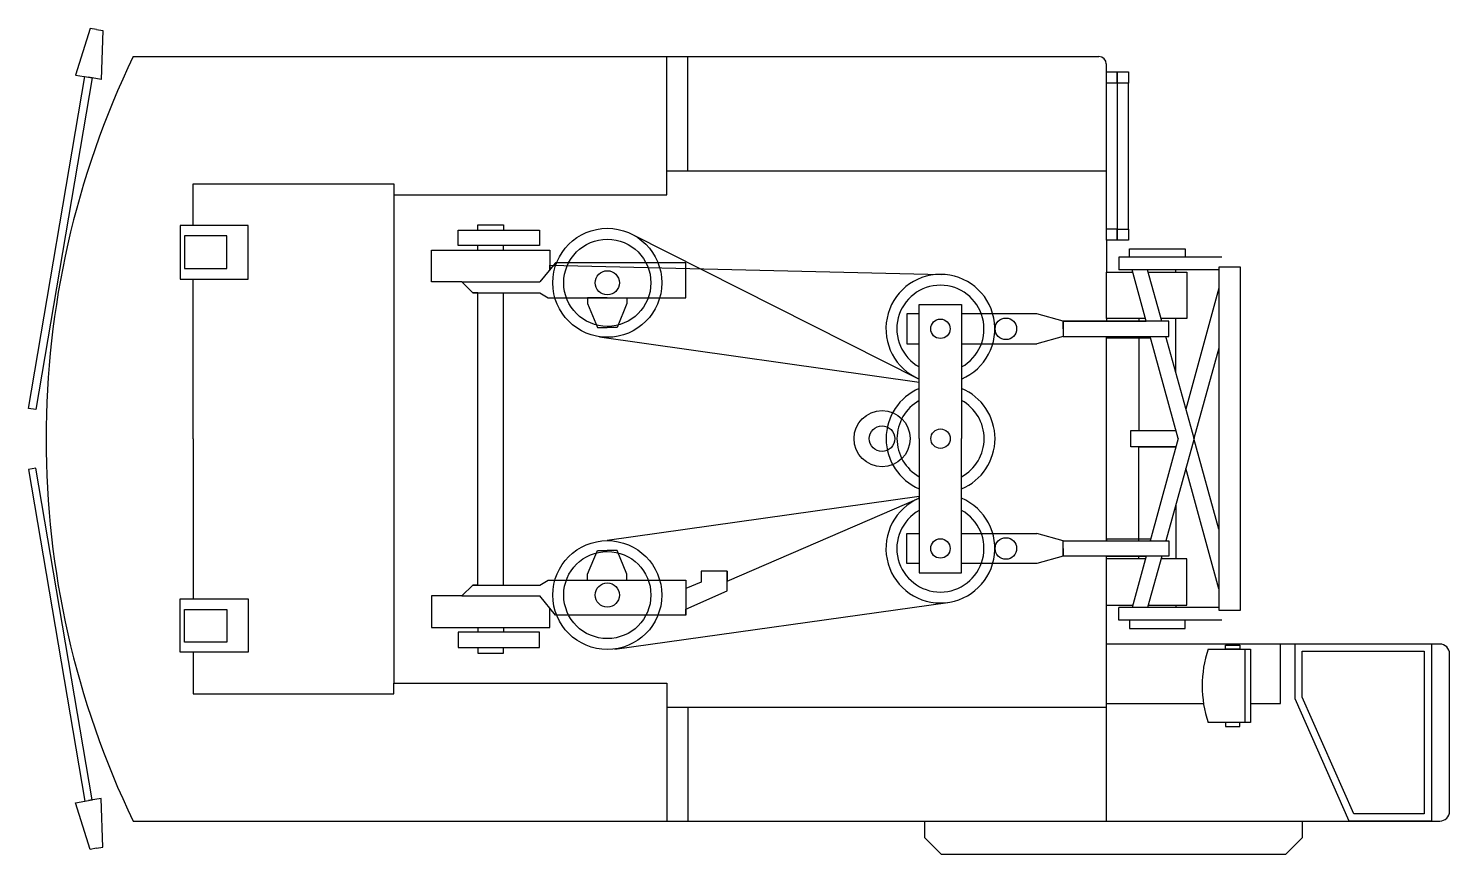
# Model space of a CAD drawing. Header units: inches. Extents: x 58 to 286, y 2 to 135.
import ezdxf

# ---------------------------------------------------------------- set-up
doc = ezdxf.new("R2010")
doc.units = ezdxf.units.IN
doc.header["$MEASUREMENT"] = 0

msp = doc.modelspace()

# ---------------------------------------------------------------- linework, layer by layer
at = {"color": 0, "linetype": 'Continuous'}
for p, q in [((74.75, 130.41), (229.89, 130.41)), ((231.08, 100.9), (231.08, 129.23)), ((249.62, 98.2), (233.1, 98.2)), ((233.1, 98.2), (233.1, 96.16)), ((249.13, 96.16), (233.1, 96.16)), ((237.48, 87.89), (235.23, 96.16)), ((239.98, 87.89), (237.7, 96.16)), ((249.13, 93.19), (243.86, 73.75)), ((231.12, 52.61), (231.12, 85.46)), ((242.6, 69.04), (238.14, 85.46)), ((245.16, 69.04), (240.64, 85.46)), ((249.13, 83.56), (245.15, 69.04)), ((242.6, 69.04), (238.14, 52.61)), ((245.16, 69.04), (240.64, 52.61)), ((249.13, 54.51), (245.15, 69.04)), ((249.13, 44.89), (243.86, 64.32)), ((231.12, 7.61), (231.12, 50.18)), ((237.48, 50.19), (235.23, 41.92)), ((239.98, 50.19), (237.7, 41.92)), ((249.13, 41.92), (233.1, 41.92)), ((233.1, 39.87), (233.1, 41.92)), ((249.62, 39.87), (233.1, 39.87)), ((231.12, 36.06), (284.64, 36.06)), ((253.3, 35.23), (253.3, 23.45)), ((259.08, 26.48), (259.08, 36.06)), ((286.21, 9.19), (286.21, 34.48)), ((231.12, 26.48), (246.69, 26.48)), ((254.23, 26.48), (259.08, 26.48)), ((74.75, 7.58), (284.6, 7.58))]:
    msp.add_line(p, q, dxfattribs=at)
for p, q in [((160.49, 108.21), (160.49, 130.41)), ((163.87, 112.06), (163.87, 130.41)), ((160.49, 112.06), (231.08, 112.06)), ((84.37, 103.27), (84.37, 109.97)), ((84.37, 109.97), (116.64, 109.97)), ((116.64, 109.97), (116.64, 108.21)), ((116.64, 108.21), (160.49, 108.21)), ((116.64, 108.21), (116.64, 29.78)), ((130.13, 102.51), (130.13, 103.39)), ((130.13, 103.39), (134.21, 103.39)), ((134.21, 103.39), (134.21, 102.51)), ((126.97, 100.06), (126.97, 102.51)), ((126.97, 102.51), (140.03, 102.51)), ((140.03, 102.51), (140.03, 100.06)), ((154.85, 101.89), (201.03, 78.61)), ((231.08, 100.9), (231.12, 95.79)), ((122.66, 94.21), (122.66, 99.31)), ((122.66, 99.31), (141.68, 99.31)), ((130.13, 100.06), (126.97, 100.06)), ((130.13, 99.31), (130.13, 100.06)), ((140.03, 100.06), (130.13, 100.06)), ((134.25, 99.31), (134.25, 100.06)), ((141.68, 99.31), (141.68, 96.19)), ((142.57, 97.29), (141.68, 96.19)), ((141.68, 96.19), (141.68, 96.92)), ((141.68, 96.92), (204.63, 95.42)), ((84.37, 69), (84.37, 94.67)), ((127.55, 94.21), (122.66, 94.21)), ((127.55, 94.21), (140.08, 94.21)), ((130.13, 92.46), (129.3, 92.46)), ((150.91, 91.67), (147.75, 91.67)), ((147.75, 91.67), (147.75, 90.72)), ((224.13, 87.89), (225.12, 87.89)), ((224.13, 87.89), (231.12, 87.89)), ((231.12, 88.36), (231.12, 87.89)), ((149.68, 85.41), (201.03, 78.12)), ((224.13, 85.46), (225.12, 85.46)), ((84.37, 69), (84.37, 43.32)), ((201.03, 59.77), (150.91, 52.67)), ((170.17, 46.17), (201.03, 59.46)), ((201.03, 59.46), (201.03, 59.77)), ((147.75, 46.32), (147.75, 47.27)), ((163.55, 46.32), (163.55, 44.98)), ((170.17, 47.73), (170.17, 46.17)), ((127.55, 43.78), (122.66, 43.78)), ((122.66, 43.78), (122.66, 38.68)), ((127.55, 43.78), (140.08, 43.78)), ((130.13, 45.53), (129.3, 45.53)), ((142.57, 40.7), (141.68, 41.8)), ((141.68, 38.68), (141.68, 41.8)), ((152.12, 35.25), (205.63, 42.73)), ((163.55, 40.7), (163.55, 41.66)), ((122.66, 38.68), (141.68, 38.68)), ((130.13, 37.93), (126.97, 37.93)), ((126.97, 37.93), (126.97, 35.49)), ((130.13, 38.68), (130.13, 37.93)), ((140.03, 37.93), (130.13, 37.93)), ((134.25, 38.68), (134.25, 37.93)), ((140.03, 35.49), (140.03, 37.93)), ((84.37, 34.72), (84.37, 28.03)), ((126.97, 35.49), (140.03, 35.49)), ((130.13, 35.49), (130.13, 34.6)), ((130.13, 34.6), (134.21, 34.6)), ((134.21, 34.6), (134.21, 35.49)), ((116.64, 28.03), (116.64, 29.78)), ((116.64, 29.78), (160.49, 29.78)), ((160.49, 29.78), (160.49, 7.58)), ((84.37, 28.03), (116.64, 28.03)), ((160.49, 25.93), (231.08, 25.93)), ((163.87, 25.93), (163.87, 7.58))]:
    msp.add_line(p, q)
for points in [[(68.86, 134.75), (67.83, 134.93), (65.5, 127.44), (67.56, 127.09)], [(68.86, 134.75), (69.88, 134.58), (69.61, 126.75), (67.56, 127.09)], [(127.55, 94.21), (129.3, 92.46), (140.05, 92.46), (141.42, 91.67), (163.55, 91.67), (163.55, 97.29), (142.57, 97.29), (140.08, 94.21)], [(242.23, 95.79), (242.23, 96.16), (237.7, 96.16)], [(237.35, 88.36), (231.12, 88.36), (231.12, 95.79), (235.33, 95.79)], [(237.8, 95.79), (243.99, 95.79), (243.99, 88.36), (239.85, 88.36)], [(130.13, 45.53), (130.13, 92.46)], [(134.25, 45.53), (134.25, 92.46)], [(154.07, 91.67), (154.07, 90.72)], [(147.75, 90.72), (149.33, 86.89), (150.91, 86.89)], [(154.07, 90.72), (152.49, 86.89), (150.91, 86.89)], [(201.03, 89.1), (199.03, 89.1), (199.03, 84.25), (201.03, 84.25)], [(201.03, 69.04), (201.03, 90.6), (207.82, 90.6), (207.82, 69.04)], [(219.93, 89.1), (219.93, 89.1), (207.82, 89.1)], [(224.13, 86.68), (224.13, 87.89), (219.93, 89.1)], [(231.12, 87.89), (231.12, 87.89), (237.48, 87.89)], [(236.3, 88.36), (236.3, 87.89)], [(242.23, 79.68), (242.23, 88.36)], [(224.13, 86.68), (224.13, 85.46), (219.93, 84.25)], [(238.21, 85.18), (231.12, 85.18), (231.12, 85.46)], [(236.3, 85.46), (236.3, 70.36), (242.23, 70.36), (242.23, 70.39)], [(207.82, 84.25), (219.93, 84.25)], [(201.03, 69.04), (201.03, 47.47), (207.82, 47.47), (207.82, 69.04)], [(242.24, 67.72), (235.02, 67.72), (235.02, 70.36), (242.24, 70.36)], [(236.3, 52.61), (236.3, 67.72), (242.23, 67.72), (242.23, 67.69)], [(242.23, 58.39), (242.23, 49.71)], [(201.03, 48.97), (199.03, 48.97), (199.03, 53.82), (201.03, 53.82)], [(207.82, 53.82), (219.93, 53.82)], [(224.13, 51.4), (224.13, 52.61), (219.93, 53.82)], [(238.21, 52.89), (231.12, 52.89), (231.12, 52.61)], [(147.75, 47.27), (149.33, 51.1), (150.91, 51.1)], [(154.07, 47.27), (152.49, 51.1), (150.91, 51.1)], [(224.13, 51.4), (224.13, 50.19), (219.93, 48.97)], [(219.93, 48.97), (219.93, 48.97), (207.82, 48.97)], [(231.12, 50.19), (231.12, 50.18), (237.48, 50.18)], [(237.35, 49.71), (231.12, 49.71)], [(236.3, 49.71), (236.3, 50.19)], [(237.8, 42.28), (243.99, 42.28), (243.99, 49.71), (239.85, 49.71)], [(127.55, 43.78), (129.3, 45.53), (140.05, 45.53), (141.42, 46.32), (163.55, 46.32), (163.55, 40.7), (142.57, 40.7), (140.08, 43.78)], [(154.07, 46.32), (154.07, 47.27)], [(163.55, 41.66), (170.17, 44.61), (170.17, 47.73), (165.98, 47.73), (165.98, 45.97), (163.55, 44.98)], [(231.12, 42.28), (235.33, 42.28)], [(242.23, 42.28), (242.23, 41.92), (237.7, 41.92)], [(247.43, 35.23), (254.23, 35.23), (254.23, 23.45), (247.43, 23.45)], [(68.86, 3.24), (67.83, 3.06), (65.5, 10.55), (67.56, 10.9)], [(68.86, 3.24), (69.88, 3.41), (69.61, 11.25), (67.56, 10.9)]]:
    msp.add_lwpolyline(points, dxfattribs=at)
for points in [[(231.08, 127.95), (232.83, 127.95), (232.83, 126.12), (231.08, 126.12)], [(234.62, 126.14), (232.83, 126.14), (232.83, 127.93), (234.62, 127.93)], [(59.08, 73.71), (57.92, 73.9), (66.97, 127.19), (68.14, 126.99)], [(232.83, 102.71), (234.62, 102.71), (234.62, 126.14), (232.83, 126.14)], [(83, 96.39), (89.78, 96.39), (89.78, 101.64), (83, 101.64)], [(231.08, 102.73), (232.83, 102.73), (232.83, 100.9), (231.08, 100.9)], [(234.62, 100.92), (232.83, 100.92), (232.83, 102.71), (234.62, 102.71)], [(234.8, 99.52), (243.74, 99.52), (243.74, 98.2), (234.8, 98.2)], [(249.13, 41.49), (252.61, 41.49), (252.61, 96.58), (249.13, 96.58)], [(224.13, 85.46), (241.13, 85.46), (241.13, 87.89), (224.13, 87.89)], [(59.08, 64.29), (57.92, 64.09), (66.97, 10.8), (68.14, 11)], [(224.13, 52.61), (241.13, 52.61), (241.13, 50.19), (224.13, 50.19)], [(83, 41.6), (89.78, 41.6), (89.78, 36.35), (83, 36.35)], [(234.8, 38.55), (243.74, 38.55), (243.74, 39.87), (234.8, 39.87)], [(250.22, 35.85), (252.54, 35.85), (252.54, 35.23), (250.22, 35.23)], [(261.39, 36.06), (283.31, 36.06), (283.31, 7.61), (270.07, 7.61), (261.39, 27.26)], [(262.55, 34.9), (282.15, 34.9), (282.15, 8.77), (270.82, 8.77), (262.55, 27.51)], [(250.22, 22.83), (252.54, 22.83), (252.54, 23.45), (250.22, 23.45)], [(201.9, 7.61), (262.54, 7.61), (262.54, 4.92), (259.85, 2.23), (204.59, 2.23), (201.9, 4.92)]]:
    msp.add_lwpolyline(points, close=True, dxfattribs=at)
for points in [[(82.27, 94.67), (93.2, 94.67), (93.2, 103.27), (82.27, 103.27)], [(82.27, 43.32), (93.2, 43.32), (93.2, 34.72), (82.27, 34.72)]]:
    msp.add_lwpolyline(points, close=True)
for centre, radius in [((150.91, 94.07), 8.75), ((150.91, 94.07), 7), ((150.91, 94.07), 1.94), ((150.91, 43.92), 8.75), ((150.91, 43.92), 7), ((150.91, 43.92), 1.94)]:
    msp.add_circle(centre, radius)
for centre, radius in [((204.42, 86.68), 1.56), ((214.94, 86.68), 1.73), ((195.05, 69.04), 4.51), ((195.05, 69.04), 2.05), ((204.44, 69.04), 1.56), ((204.42, 51.4), 1.56), ((214.94, 51.4), 1.73)]:
    msp.add_circle(centre, radius, dxfattribs=at)
for centre, radius, start, end in [((202.45, 69), 141.7, 154.315, 205.685), ((229.89, 129.23), 1.18, 0, 90), ((204.42, 86.68), 8.75, 292.8091, 247.1909), ((204.42, 86.68), 7, 298.9848, 241.0152), ((204.44, 69.04), 8.75, 112.9343, 180), ((204.44, 69.04), 8.75, 0, 67.316), ((204.44, 69.04), 7, 119.1497, 180), ((204.44, 69.04), 7, 0, 61.1799), ((204.44, 69.04), 8.75, 180, 247.0657), ((204.44, 69.04), 7, 180, 240.8503), ((204.44, 69.04), 7, 298.8201, 0), ((204.44, 69.04), 8.75, 292.684, 0), ((204.42, 51.4), 8.75, 112.8091, 67.1909), ((204.42, 51.4), 7, 118.9848, 61.0152), ((265.14, 29.34), 18.67, 161.5963, 198.4037), ((284.64, 34.48), 1.57, 0, 90), ((284.64, 9.19), 1.57, 270, 0)]:
    msp.add_arc(centre, radius, start, end, dxfattribs=at)

doc.saveas('drawing.dxf')
